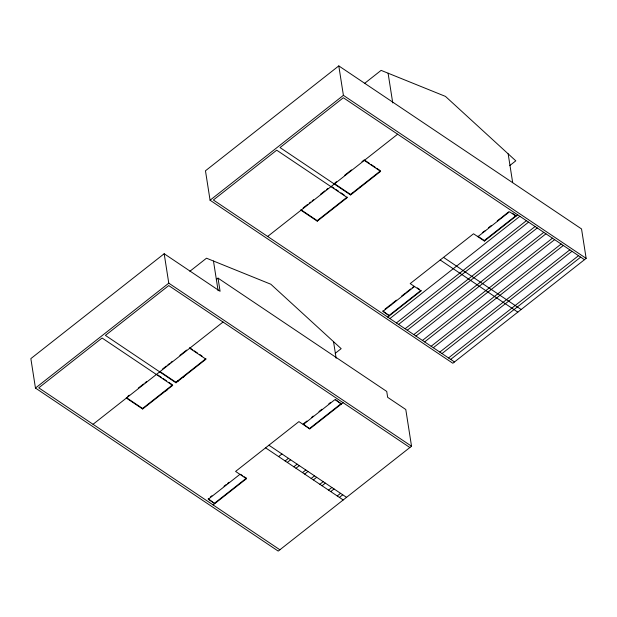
<?xml version="1.0" encoding="UTF-8"?>
<svg xmlns="http://www.w3.org/2000/svg" width="617" height="617" viewBox="0 0 617 617"><rect width="100%" height="100%" fill="white"/><g stroke="black" fill="none" stroke-linecap="round" stroke-linejoin="round"><path stroke-width="0.93" d="M338.795 65.903L205.469 170.786L210.073 200.217L452.824 363.259L586.15 258.384L581.538 228.946L338.795 65.903L343.399 95.342L586.15 258.384M210.073 200.217L343.399 95.342M364.493 83.457L381.113 70.377L445.443 96.391L515.789 160.829L509.812 165.533M218.025 278.128L220.084 291.293L164.176 253.741L30.85 358.616L35.462 388.054L278.205 551.097L411.531 446.214L405.785 409.503L387.653 397.325L386.736 391.44L218.025 278.128L216.359 279.439M35.462 388.054L168.78 283.172L164.176 253.741M189.874 271.287L206.502 258.207L270.824 284.229L341.17 348.659L335.193 353.364M303.148 207.937L307.652 204.397M309.148 203.217L310.652 202.037M312.148 200.857L313.652 199.677M320.4 194.363L324.897 190.823M326.401 189.65L327.897 188.47M334.985 182.894L336.481 181.714M344.733 175.228L351.482 169.914M361.978 161.654L364.231 159.888L369.66 163.536M267.655 236.458L397.641 134.205M454.49 361.948L213.374 200.001L276.701 150.186L347.263 197.579L317.269 221.179L317.184 220.639L347.186 197.047M350.603 194.957L350.518 194.424L380.512 170.824L380.596 171.364L350.603 194.957L280.033 147.563L343.361 97.748L584.484 259.695M127.781 396.361L129.285 395.181M138.285 388.101L143.53 383.967M145.034 382.787L146.53 381.607M162.618 368.958L166.366 366.012M167.863 364.832L169.367 363.652M170.863 362.472L172.367 361.292M179.863 355.392L186.612 350.086M93.036 424.295L223.03 322.035M142.65 409.009L142.566 408.477L172.567 384.877L172.652 385.417L142.65 409.009L126.369 398.073M189.697 348.258L205.978 359.194L175.984 382.795L175.899 382.255L205.901 358.662M165.788 391.001L167.199 389.89M183.056 377.419L184.475 376.308M385.047 309.109L390.291 304.983M392.127 303.541L396.461 300.132M401.513 296.16L405.122 293.314M410.706 288.926L405.847 292.751M412.21 287.746L413.706 286.566M482.286 232.617L485.61 230.48M488.564 227.681L491.456 225.406M497.233 220.863L500.117 218.595M502.701 216.559L508.701 211.839M390.623 305.199L391.733 304.328L391.402 304.112M414.539 286.512L382.879 311.415L389.389 315.796L382.795 310.883M477.874 236.697L509.534 211.785L516.051 216.158L515.966 215.626L484.299 240.53L484.384 241.07L517.717 214.847M389.312 315.256L420.971 290.352L421.056 290.885L387.723 317.107M389.898 318.565L519.884 216.305M396.407 322.938L526.401 220.685M398.582 324.395L528.576 222.143M405.099 328.768L535.086 226.516M407.266 330.226L537.26 227.974M413.783 334.607L543.77 232.347M210.428 496.947L211.924 495.767M224.01 486.265L226.177 484.561M227.619 483.419L229.061 482.286M306.919 421.041L303.171 423.995L309.765 428.9L343.098 402.685M313.228 416.082L311.778 417.223L312.109 417.439M319.004 411.539L321.889 409.264M328.838 403.803L330.334 402.623M239.928 474.342L208.261 499.253L214.778 503.626L208.176 498.721M303.255 424.527L334.923 399.623L341.432 403.996L335.555 399.569M415.951 336.064L545.945 233.804M214.693 503.094L246.353 478.183L244.185 476.725M309.688 428.368L341.348 403.456M213.112 504.937L246.438 478.723L246.353 478.183M422.468 340.437L552.454 238.185M278.606 456.58L281.938 453.958M424.635 341.895L554.629 239.643M285.123 460.953L288.455 458.331M431.152 346.268L561.138 244.016M287.291 462.411L290.63 459.788M433.319 347.726L563.313 245.473M293.808 466.791L297.139 464.169M439.813 352.091L569.83 249.846M295.983 468.249L299.314 465.627M442.011 353.564L571.998 251.304M302.492 472.622L305.824 470M448.52 357.937L578.515 255.685M304.667 474.08L307.999 471.457M450.695 359.395L580.682 257.142M311.176 478.453L314.508 475.83M313.351 479.91L316.683 477.288M319.861 484.291L323.2 481.669M322.035 485.749L325.367 483.126M328.537 490.114L331.869 487.492M330.72 491.579L334.052 488.957M337.237 495.952L340.569 493.33M339.404 497.41L342.736 494.795M512.349 213.197L515.241 215.14M501.953 217.153L502.277 217.369L500.842 218.025M371.21 164.577L375.082 167.176M376.64 168.225L379.74 170.307M477.789 236.157L484.299 240.53M364.315 160.42L380.596 171.364M484.384 241.07L473.532 233.774L410.197 283.596L421.056 290.885M359.958 186.997L360.505 187.36M352.184 193.113L352.723 193.476M350.518 194.424L334.229 183.488L334.314 184.02M443.53 257.374L521.157 309.51M331.676 186.627L333.998 188.193M335.548 189.234L338.656 191.316M340.977 192.874L344.078 194.964M440.199 259.996L517.825 312.133M345.52 198.358L346.06 198.72M300.903 209.703L317.184 220.639M417.354 287.923L419.521 289.381M300.988 210.243L317.269 221.179M168.78 283.172L411.531 446.214M409.865 447.526L168.742 285.578L105.414 335.393L175.984 382.795M189.612 347.726L192.712 349.808M194.262 350.849L197.371 352.932M199.692 354.49L202.021 356.055M309.765 428.9L298.913 421.612L235.586 471.427L246.438 478.723M177.565 380.944L178.112 381.314M175.899 382.255L159.618 371.318L159.695 371.858M268.912 445.212L346.538 497.341M157.836 374.982L161.708 377.589M163.258 378.63L166.366 380.712M168.688 382.278L171.788 384.36M172.652 385.417L102.083 338.016L38.755 387.831L279.879 549.786M265.58 447.834L343.206 499.963M170.901 386.188L171.441 386.558M163.119 392.304L163.667 392.674M126.284 397.541L142.566 408.477M240.568 474.296L242.736 475.753M508.161 153.841L512.673 182.632M388.093 73.192L392.744 102.916M333.542 341.671L336.142 358.246M213.474 261.03L218.125 290.723"/></g></svg>
